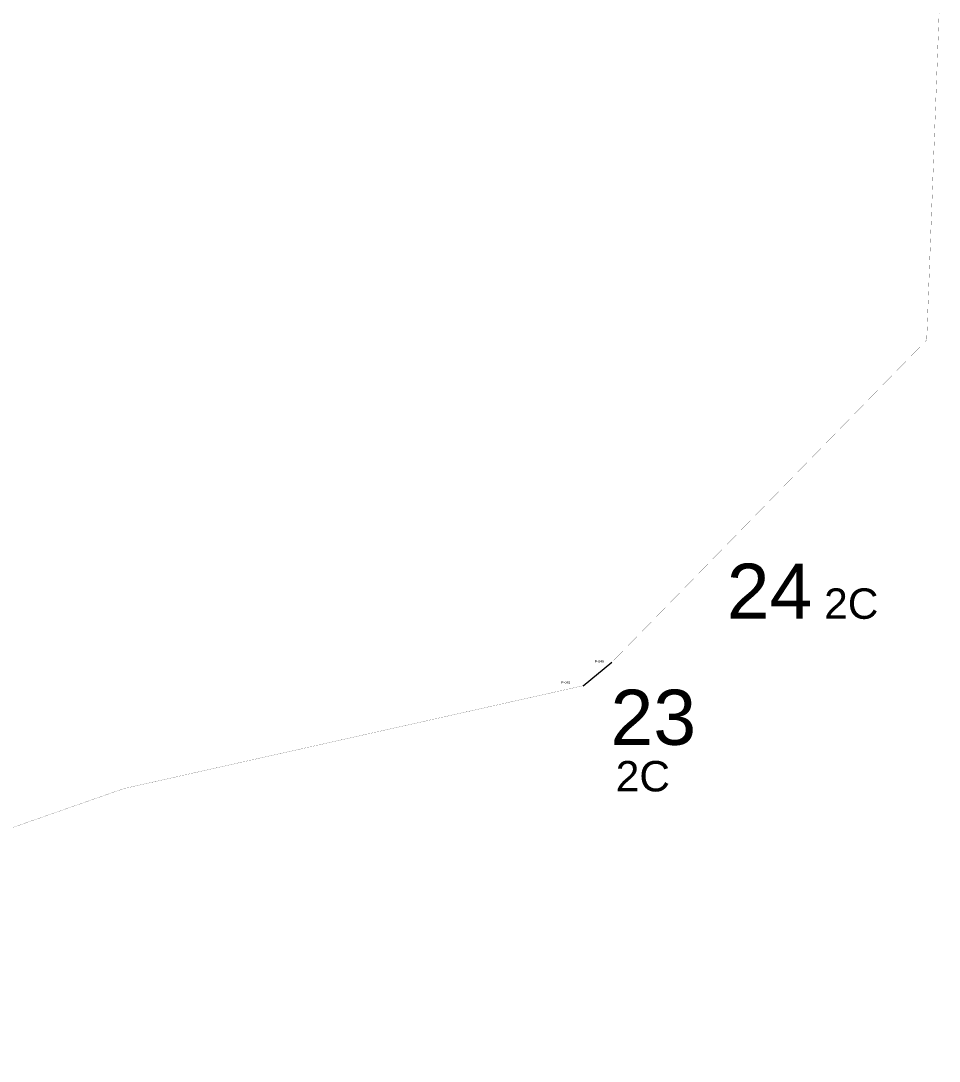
# Model space of a CAD drawing. Header units: metres. Extents: x 454908 to 510509, y 4717009 to 4730077.
# Drawn here: x 498801 to 501820, y 4717009 to 4720431 of the extents above; entities that cross this region are included whole.
import ezdxf

# ---------------------------------------------------------------- set-up
doc = ezdxf.new("R2010")
doc.units = ezdxf.units.M
doc.header["$LTSCALE"] = 0.01
doc.header["$MEASUREMENT"] = 0
for name, color, linetype, lineweight in [('--PUNTOS NOTABLES', 7, 'Continuous', 0), ('LEAR TRAMOS AEREOS 2c', 62, 'Continuous', 0), ('LEAR TRAMOS AEREOS TEXTO', 2, 'Continuous', 0), ('LEAR TRAMOS SUBTERRANEOS 2c', 7, 'Continuous', 0), ('NUMERO CIRCUITOS', 6, 'Continuous', 0)]:
    doc.layers.add(name, color=color, linetype=linetype, lineweight=lineweight)
doc.styles.add('SOLARIA 2', font='arial.ttf')

msp = doc.modelspace()

# ---------------------------------------------------------------- linework, layer by layer
at = {"layer": 'LEAR TRAMOS AEREOS 2c', "const_width": 0.5}
for points in [[(500744.041, 4718321.092), (501779.367, 4719381.192), (501820.063, 4720455.688)], [(479999.532, 4720412.989), (480318.726, 4720099.483), (480678.371, 4719931.003), (480884.093, 4719544.191), (481062.712, 4718241.102), (483591.469, 4718147.65), (483728.167, 4717871.383), (484898.001, 4717939.724), (490833.226, 4717444.429), (493287.568, 4717823.35), (496577.774, 4717009.194), (499139.875, 4717905.754), (500649.776, 4718244.084)]]:
    msp.add_lwpolyline(points, dxfattribs=at)
at = {"layer": 'LEAR TRAMOS SUBTERRANEOS 2c'}
msp.add_lwpolyline([(500649.776, 4718244.084), (500744.041, 4718321.092)], dxfattribs=at)

# ---------------------------------------------------------------- texts
at = {"layer": '--PUNTOS NOTABLES', "char_height": 8, "attachment_point": 1, "style": 'SOLARIA 2'}
for s, insert in [('P-046', (500688, 4718328.169)), ('P-045', (500577.5, 4718258.669))]:
    msp.add_mtext_dynamic_manual_height_columns(s, width=220.42992, gutter_width=4532.036, heights=[0], dxfattribs=dict(at, insert=insert))
at = {"layer": 'LEAR TRAMOS AEREOS TEXTO', "style": 'SOLARIA 2'}
for s, p in [('24', (501121.689, 4718464.115)), ('23', (500739.473, 4718049.532))]:
    msp.add_text(s, height=181.2814, dxfattribs=at).set_placement(p)
at = {"layer": 'NUMERO CIRCUITOS', "style": 'SOLARIA 2'}
for p in [(501442.038, 4718464.124), (500756.615, 4717896.35)]:
    msp.add_text('2C', height=100, dxfattribs=at).set_placement(p)

doc.saveas('drawing.dxf')
